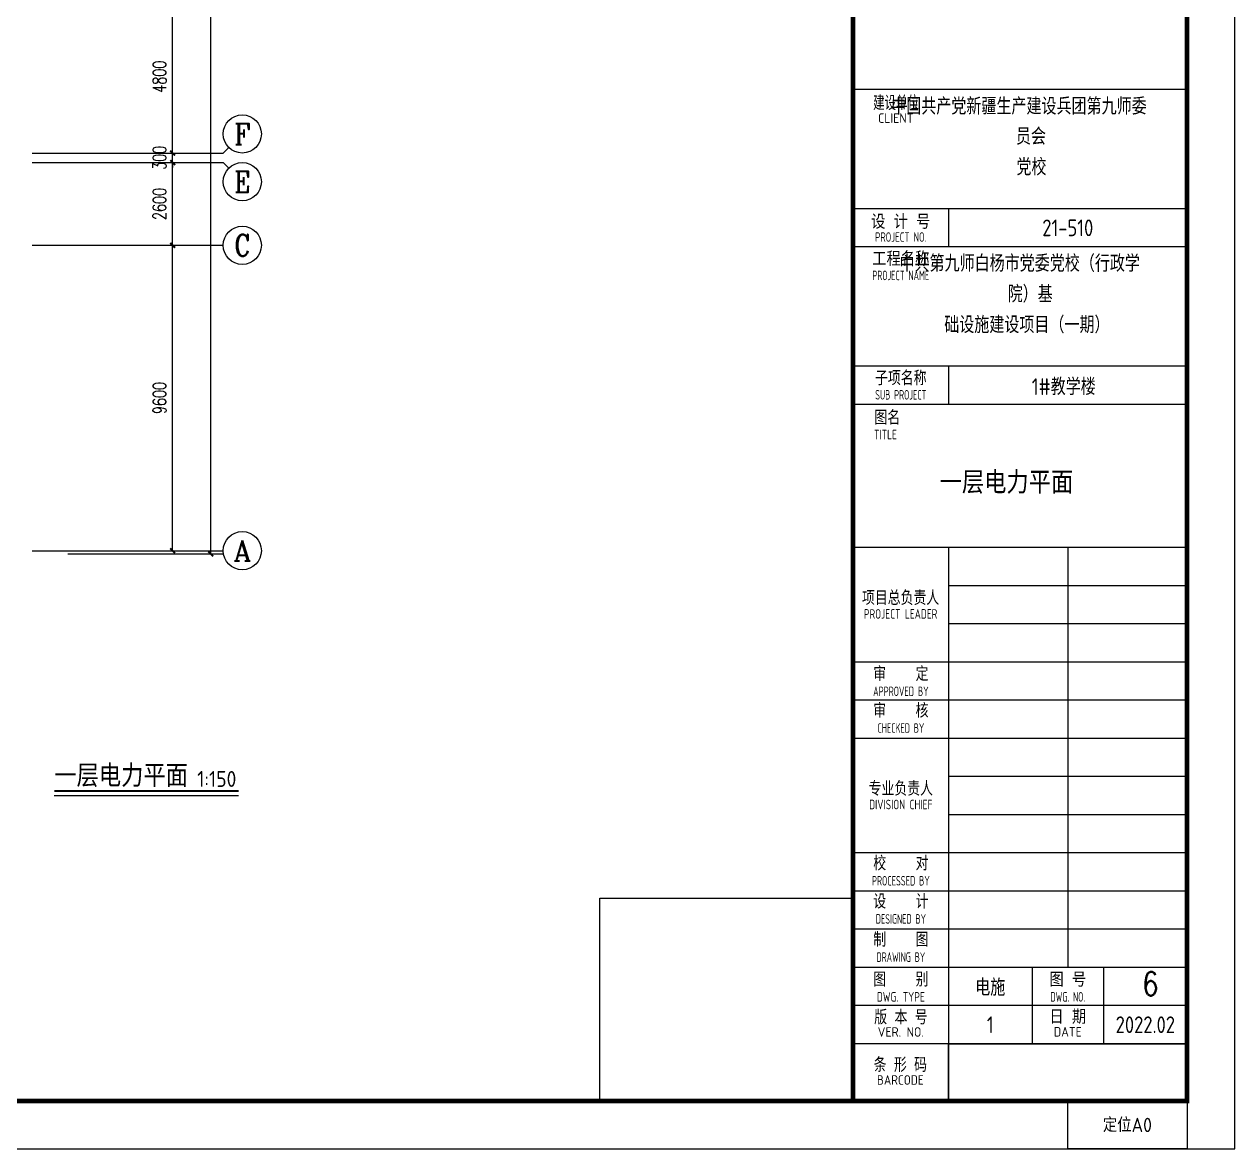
# Model space of a CAD drawing. Extents: x 0 to 302064749, y -59725395 to 1524223.
# Drawn here: x 219308713 to 223114450, y -11208410 to -7673307 of the extents above; entities that cross this region are included whole.
import ezdxf
from ezdxf.enums import TextEntityAlignment as Align

# ---------------------------------------------------------------- set-up
doc = ezdxf.new("R2010")
doc.units = 0
doc.header["$LTSCALE"] = 1000
for name, color, linetype in [('0-底图', 7, 'Continuous'), ('AXIS', 3, 'Continuous'), ('AXIS_TEXT', 7, 'Continuous'), ('BTTK', 7, 'Continuous'), ('PUB_TITLE', 4, 'Continuous'), ('SIG_TEXT', 7, 'Continuous'), ('TEL_SYMB', 3, 'Continuous')]:
    doc.layers.add(name, color=color, linetype=linetype)
doc.layers.add('条形码', color=7, linetype='Continuous', plot=False)
doc.layers.add('验收章', color=7, linetype='Continuous', plot=False)
doc.styles.add('_TCH_AXIS', font='COMPLEX', dxfattribs={"bigfont": 'GBCBIG'})
doc.styles.add('_TEL_DIM', font='simplex.shx', dxfattribs={"width": 0.8, "height": 3.5, "bigfont": 'gbcbig.shx'})
doc.styles.add('A_DIM_T3', font='simplex.shx', dxfattribs={"width": 0.7, "bigfont": 'gbcbig.shx'})
doc.styles.add('COMPLEX', font='COMPLEX')
doc.styles.add('HZ(TK)', font='geniso.shx', dxfattribs={"width": 0.9, "bigfont": 'hztxt.shx'})
doc.styles.get("Standard").update_dxf_attribs({"font": 'geniso.shx', "bigfont": 'hztxt.shx'})
doc.dimstyles.new('_TCH_ARCH&&150', dxfattribs={"dimtxt": 420, "dimasz": 150, "dimexe": 375, "dimexo": 450, "dimgap": 202.5, "dimtad": 1, "dimdec": 0, "dimzin": 0, "dimdsep": 46, "dimtxsty": 'A_DIM_T3', "dimblk": 'ARCHTICK', "dimcen": 0.09, "dimclrt": 7, "dimazin": 2, "dimtfac": 1, "dimtdec": 0, "dimtix": 1, "dimtmove": 2, "dimatfit": 3, "dimfxl": 150, "dimtolj": 1, "dimtzin": 0, "dimarcsym": 0})

# ---------------------------------------------------------------- blocks, each defined once
blk = doc.blocks.new('vhtemplate_2020年新竖式图框_A0')
at = {"layer": 'BTTK'}
for p, q in [((1179, 222), (1109, 222)), ((1179, 197), (1109, 197)), ((1129, 197), (1129, 189)), ((1179, 189), (1109, 189)), ((1179, 164), (1109, 164)), ((1109, 164), (1109, 156)), ((1129, 164), (1129, 156)), ((1179, 156), (1109, 156)), ((1179, 126), (1109, 126)), ((1129, 126), (1129, 10)), ((1154, 126), (1154, 38)), ((1179, 118), (1129, 118)), ((1179, 110), (1129, 110)), ((1179, 102), (1109, 102)), ((1179, 94), (1109, 94)), ((1179, 86), (1109, 86)), ((1179, 78), (1129, 78)), ((1179, 70), (1129, 70)), ((1179, 62), (1109, 62)), ((1179, 54), (1109, 54)), ((1179, 46), (1109, 46)), ((1179, 38), (1109, 38)), ((1146.5, 38), (1146.5, 22)), ((1161.5, 38), (1161.5, 22)), ((1179, 30), (1109, 30)), ((1179, 22), (1109, 22))]:
    blk.add_line(p, q, dxfattribs=at)
at = {"layer": 'PUB_TITLE', "color": 7}
blk.add_lwpolyline([(0, 0), (1189, 0), (1189, 841), (0, 841)], close=True, dxfattribs=at)
at = {"layer": 'PUB_TITLE', "const_width": 1}
blk.add_lwpolyline([(25, 10), (1179, 10), (1179, 831), (25, 831)], close=True, dxfattribs=at)
blk.add_lwpolyline([(1109, 10), (1109, 831)], dxfattribs=at)
at = {"layer": '条形码'}
blk.add_lwpolyline([(1129, 22), (1179, 22), (1179, 10), (1129, 10)], close=True, dxfattribs=at)
at = {"layer": '验收章'}
for points in [[(1109, 10), (1055.93, 10), (1055.93, 52.53), (1109, 52.53)], [(1154, 10), (1179, 10), (1179, 0), (1154, 0)]]:
    blk.add_lwpolyline(points, close=True, dxfattribs=at)
at = {"layer": 'BTTK', "style": 'HZ(TK)'}
for s, height, width, p in [('建设单位', 3, 0.8, (1118.01, 219.17)), ('PROJECT NO.', 2, 0.75, (1119, 191.07)), ('PROJECT NAME', 2, 0.65, (1119, 183.03)), ('子项名称', 3, 0.9, (1119, 161.52)), ('SUB PROJECT', 2, 0.65, (1119, 158.01)), ('项目总负责人', 3, 0.9, (1118.96, 115.45)), ('PROJECT LEADER', 2, 0.8, (1118.96, 112.09)), ('审    定', 3, 0.9, (1119.02, 99.52)), ('APPROVED BY', 2, 0.6, (1119.02, 95.87)), ('审    核', 3, 0.9, (1119.02, 91.83)), ('CHECKED BY', 2, 0.7, (1119.02, 88.18)), ('专业负责人', 3, 0.9, (1119, 75.48)), ('DIVISION CHIEF', 2, 0.8, (1119, 72.15)), ('校    对', 3, 0.9, (1119.02, 59.83)), ('PROCESSED BY', 2, 0.6, (1119.02, 56.17)), ('设    计', 3, 0.9, (1119.02, 51.83)), ('DESIGNED BY', 2, 0.7, (1119.02, 48.17)), ('制    图', 3, 0.9, (1119.02, 43.83)), ('DRAWING BY', 2, 0.7, (1119.02, 40.17)), ('图    别', 3, 0.9, (1119.02, 35.5)), ('DWG. TYPE', 2, 0.8, (1119.02, 31.84)), ('DWG. NO.', 2, 0.7, (1154, 31.84)), ('版 本 号', 3, 0.9, (1119.02, 27.57)), ('条 形 码', 3, 0.9, (1118.9, 17.6)), ('BARCODE', 2, 0.95, (1118.9, 14.42))]:
    blk.add_text(s, height=height, dxfattribs=dict(at, width=width)).set_placement(p, align=Align.MIDDLE_CENTER)
for s, height, p in [('CLIENT', 2, (1117.95, 215.99)), ('设 计 号', 3, (1119, 194.28)), ('工程名称', 3, (1119, 186.52)), ('图 号', 3, (1154, 35.46)), ('日 期', 3, (1154, 27.67)), ('VER. NO.', 2, (1119, 24.48)), ('DATE', 2, (1154, 24.52))]:
    blk.add_text(s, height=height, dxfattribs=at).set_placement(p, align=Align.MIDDLE_CENTER)
for s, height, width, p in [('图名', 3, 0.9, (1113.46, 153.22)), ('TITLE', 2, 0.8, (1113.4, 149.68))]:
    blk.add_text(s, height=height, dxfattribs=dict(at, width=width)).set_placement(p, align=Align.MIDDLE_LEFT)
at = {"layer": 'BTTK', "color": 4, "style": 'HZ(TK)', "width": 0.9}
for tag, p in [('合作单位', (1144, 743.5)), ('建设单位', (1144, 209.5)), ('工程名称', (1144, 176.5)), ('子项名称', (1154, 160)), ('图纸名称', (1144, 141))]:
    blk.add_attdef(tag, text='', height=3.5, dxfattribs=at).set_placement(p, align=Align.MIDDLE_CENTER)
for tag, p in [('注册证书号', (1156.5, 309.01)), ('注册印章号', (1156.5, 301.01)), ('设计号', (1154, 193)), ('图别', (1137.75, 34)), ('图号', (1170.25, 34)), ('版本号', (1137.75, 26)), ('日期', (1170.25, 26))]:
    blk.add_attdef(tag, text='', height=3.5, dxfattribs=at).set_placement(p, align=Align.MIDDLE)
at = {"layer": '验收章', "style": 'HZ(TK)'}
blk.add_text('定位A0', height=3, dxfattribs=at).set_placement((1166.5, 5), align=Align.MIDDLE_CENTER)
blk = doc.blocks.new('_ArchTick')
at = {"color": 0, "linetype": 'ByBlock', "const_width": 0.4}
blk.add_lwpolyline([(-0.5, -0.5), (0.5, 0.5)], dxfattribs=at)
blk = doc.blocks.new('*D1027')
at = {"layer": 'AXIS', "color": 0, "lineweight": -2, "transparency": 16777216}
for p, q in [((1176154, -52450), (1179829, -52450)), ((1179454, -62050), (1179454, -52450)), ((1176154, -62050), (1179829, -62050))]:
    blk.add_line(p, q, dxfattribs=at)
at = {"layer": 'Defpoints', "color": 0, "transparency": 16777216}
for p in [(1175704, -52450), (1179454, -52450), (1175704, -62050)]:
    blk.add_point(p, dxfattribs=at)
at = {"layer": 'AXIS', "color": 0, "lineweight": -2, "transparency": 16777216, "xscale": 150, "yscale": 150, "zscale": 150}
for p, rotation in [((1179454, -52450), 90), ((1179454, -62050), 270)]:
    blk.add_blockref('_ArchTick', p, dxfattribs=dict(at, rotation=rotation))
at = {"layer": 'AXIS', "color": 7, "transparency": 16777216, "insert": (1179041, -57250), "char_height": 420, "attachment_point": 5, "rotation": 90, "style": 'A_DIM_T3'}
blk.add_mtext('\\A1;9600', dxfattribs=at)
blk = doc.blocks.new('*D1028')
at = {"layer": 'AXIS', "color": 0, "lineweight": -2, "transparency": 16777216}
for p, q in [((1176154, -49850), (1179829, -49850)), ((1179454, -52450), (1179454, -49850)), ((1176154, -52450), (1179829, -52450))]:
    blk.add_line(p, q, dxfattribs=at)
at = {"layer": 'Defpoints', "color": 0, "transparency": 16777216}
for p in [(1175704, -49850), (1179454, -49850), (1175704, -52450)]:
    blk.add_point(p, dxfattribs=at)
at = {"layer": 'AXIS', "color": 0, "lineweight": -2, "transparency": 16777216, "xscale": 150, "yscale": 150, "zscale": 150}
for p, rotation in [((1179454, -49850), 90), ((1179454, -52450), 270)]:
    blk.add_blockref('_ArchTick', p, dxfattribs=dict(at, rotation=rotation))
at = {"layer": 'AXIS', "color": 7, "transparency": 16777216, "insert": (1179041, -51150), "char_height": 420, "attachment_point": 5, "rotation": 90, "style": 'A_DIM_T3'}
blk.add_mtext('\\A1;2600', dxfattribs=at)
blk = doc.blocks.new('*D1029')
at = {"layer": 'AXIS', "color": 0, "lineweight": -2, "transparency": 16777216}
for p, q in [((1179454, -49550), (1179454, -49400)), ((1176154, -49550), (1179829, -49550)), ((1176154, -49850), (1179829, -49850)), ((1179454, -49850), (1179454, -49550)), ((1179454, -49850), (1179454, -50000))]:
    blk.add_line(p, q, dxfattribs=at)
at = {"layer": 'Defpoints', "color": 0, "transparency": 16777216}
for p in [(1175704, -49550), (1175704, -49850), (1179454, -49550)]:
    blk.add_point(p, dxfattribs=at)
at = {"layer": 'AXIS', "color": 0, "lineweight": -2, "transparency": 16777216, "xscale": 150, "yscale": 150, "zscale": 150}
for p, rotation in [((1179454, -49550), 270), ((1179454, -49850), 90)]:
    blk.add_blockref('_ArchTick', p, dxfattribs=dict(at, rotation=rotation))
at = {"layer": 'AXIS', "color": 7, "transparency": 16777216, "insert": (1179041, -49700), "char_height": 420, "attachment_point": 5, "rotation": 90, "style": 'A_DIM_T3'}
blk.add_mtext('\\A1;300', dxfattribs=at)
blk = doc.blocks.new('*D1030')
at = {"layer": 'AXIS', "color": 0, "lineweight": -2, "transparency": 16777216}
for p, q in [((1176154, -44750), (1179829, -44750)), ((1179454, -49550), (1179454, -44750)), ((1176154, -49550), (1179829, -49550))]:
    blk.add_line(p, q, dxfattribs=at)
at = {"layer": 'Defpoints', "color": 0, "transparency": 16777216}
for p in [(1175704, -44750), (1179454, -44750), (1175704, -49550)]:
    blk.add_point(p, dxfattribs=at)
at = {"layer": 'AXIS', "color": 0, "lineweight": -2, "transparency": 16777216, "xscale": 150, "yscale": 150, "zscale": 150}
for p, rotation in [((1179454, -44750), 90), ((1179454, -49550), 270)]:
    blk.add_blockref('_ArchTick', p, dxfattribs=dict(at, rotation=rotation))
at = {"layer": 'AXIS', "color": 7, "transparency": 16777216, "insert": (1179041, -47150), "char_height": 420, "attachment_point": 5, "rotation": 90, "style": 'A_DIM_T3'}
blk.add_mtext('\\A1;4800', dxfattribs=at)
blk = doc.blocks.new('*D1049')
at = {"layer": 'AXIS', "color": 0, "lineweight": -2, "transparency": 16777216}
for p, q in [((1176154, 28250), (1181029, 28250)), ((1180654, -62150), (1180654, 28250)), ((1176154, -62150), (1181029, -62150))]:
    blk.add_line(p, q, dxfattribs=at)
at = {"layer": 'Defpoints', "color": 0, "transparency": 16777216}
for p in [(1175704, 28250), (1180654, 28250), (1175704, -62150)]:
    blk.add_point(p, dxfattribs=at)
at = {"layer": 'AXIS', "color": 0, "lineweight": -2, "transparency": 16777216, "xscale": 150, "yscale": 150, "zscale": 150}
for p, rotation in [((1180654, 28250), 90), ((1180654, -62150), 270)]:
    blk.add_blockref('_ArchTick', p, dxfattribs=dict(at, rotation=rotation))
at = {"layer": 'AXIS', "color": 7, "transparency": 16777216, "insert": (1180241, -16950), "char_height": 420, "attachment_point": 5, "rotation": 90, "style": 'A_DIM_T3'}
blk.add_mtext('\\A1;90400', dxfattribs=at)
blk = doc.blocks.new('_AXISO')
blk.add_circle((0, 0), 0.5)
at = {"layer": 'AXIS_TEXT', "style": 'COMPLEX', "width": 1.041667}
blk.add_attdef('A', text='', height=0.56, dxfattribs=at).set_placement((-0.25, -0.28), (0.25, -0.28), align=Align.FIT)
blk = doc.blocks.new('gfhjghj')
at = {"layer": 'AXIS'}
for p, q in [((1181218.2, -49374.2), (1181042.5, -49549.9)), ((1175042.5, -49549.9), (1181042.5, -49549.9)), ((1175042.5, -49849.9), (1181042.5, -49849.9)), ((1181218.2, -50025.7), (1181042.5, -49849.9)), ((1175042.5, -52449.9), (1181042.5, -52449.9)), ((1175042.5, -62049.9), (1181042.5, -62049.9))]:
    blk.add_line(p, q, dxfattribs=at)
ref = blk.add_blockref('_AXISO', (1181642.5, -48949.9), dxfattribs=dict(at, xscale=1200, yscale=1200, zscale=1200))
ref.add_attrib('A', 'F', dxfattribs={"layer": 'AXIS_TEXT', "height": 668.2, "style": '_TCH_AXIS'}).set_placement((1181388, -49284), (1181897, -49284), align=Align.FIT)
ref = blk.add_blockref('_AXISO', (1181642.5, -50449.9), dxfattribs=dict(at, xscale=1200, yscale=1200, zscale=1200))
ref.add_attrib('A', 'E', dxfattribs={"layer": 'AXIS_TEXT', "height": 668.2, "style": '_TCH_AXIS'}).set_placement((1181388, -50784), (1181897, -50784), align=Align.FIT)
ref = blk.add_blockref('_AXISO', (1181642.5, -52449.9), dxfattribs=dict(at, xscale=1200, yscale=1200, zscale=1200))
ref.add_attrib('A', 'C', dxfattribs={"layer": 'AXIS_TEXT', "height": 683.5, "style": '_TCH_AXIS'}).set_placement((1181398.4, -52791.7), (1181886.6, -52791.7), align=Align.FIT)
ref = blk.add_blockref('_AXISO', (1181642.5, -62049.9), dxfattribs=dict(at, xscale=1200, yscale=1200, zscale=1200))
ref.add_attrib('A', 'A', dxfattribs={"layer": 'AXIS_TEXT', "height": 637.8, "style": '_TCH_AXIS'}).set_placement((1181369.2, -62368.8), (1181915.8, -62368.8), align=Align.FIT)
for p1, p2, distance, picture, middle in [((1175703.7, -62149.9), (1175703.7, 28250.1), -4950, '*D1049', (1180241.2, -16949.9)), ((1175703.7, -49549.9), (1175703.7, -44749.9), -3750, '*D1030', (1179041.2, -47149.9)), ((1175703.7, -49849.9), (1175703.7, -49549.9), -3750, '*D1029', (1179041.2, -49699.9)), ((1175703.7, -52449.9), (1175703.7, -49849.9), -3750, '*D1028', (1179041.2, -51149.9)), ((1175703.7, -62049.9), (1175703.7, -52449.9), -3750, '*D1027', (1179041.2, -57249.9))]:
    dim = blk.add_aligned_dim(p1=p1, p2=p2, distance=distance, dimstyle='_TCH_ARCH&&150', dxfattribs=at)
    dim.commit()
    dim.dimension.update_dxf_attribs({"geometry": picture, "text_midpoint": middle})
blk = doc.blocks.new('1#教学楼-电提建筑结构')
at = {"layer": 'TEL_SYMB', "const_width": 70}
blk.add_lwpolyline([(2173130.5, -100386.4), (2178924.1, -100386.4)], dxfattribs=at)
at = {"layer": 'TEL_SYMB'}
blk.add_lwpolyline([(2173130.5, -100526.4), (2178924.1, -100526.4)], dxfattribs=at)
at = {"layer": '0-底图'}
ref = blk.add_blockref('vhtemplate_2020年新竖式图框_A0', (2031891.8, -111633), dxfattribs=dict(at, xscale=150, yscale=150, zscale=150))
ref.add_attrib('建设单位_001', '中国共产党新疆生产建设兵团第九师委', (2199439.7, -79123.9), dxfattribs={"layer": 'BTTK', "color": 4, "height": 525, "style": 'HZ(TK)', "width": 0.9})
ref.add_attrib('工程名称_001', '中共第九师白杨市党委党校（行政学', (2199700.2, -84064.2), dxfattribs={"layer": 'BTTK', "color": 4, "height": 525, "style": 'HZ(TK)', "width": 0.9})
ref.add_attrib('子项名称_001', '1#教学楼', (2203859, -87939.2), dxfattribs={"layer": 'BTTK', "color": 4, "height": 525, "style": 'HZ(TK)', "width": 0.9})
ref.add_attrib('设计号', '21-510', dxfattribs={"layer": 'BTTK', "color": 4, "height": 525, "style": 'HZ(TK)', "width": 0.9}).set_placement((2204991.8, -82683), align=Align.MIDDLE)
ref.add_attrib('图别', '电施', dxfattribs={"layer": 'BTTK', "color": 4, "height": 525, "style": 'HZ(TK)', "width": 0.9}).set_placement((2202554.3, -106533), align=Align.MIDDLE)
ref.add_attrib('版本号', '1', dxfattribs={"layer": 'BTTK', "color": 4, "height": 525, "style": 'HZ(TK)', "width": 0.9}).set_placement((2202554.3, -107733), align=Align.MIDDLE)
ref.add_attrib('日期', '2022.02', dxfattribs={"layer": 'BTTK', "color": 4, "height": 525, "style": 'HZ(TK)', "width": 0.9}).set_placement((2207429.3, -107733), align=Align.MIDDLE)
ref.add_attrib('建设单位_002', '员会', (2203361.9, -80071.9), dxfattribs={"layer": 'BTTK', "color": 4, "height": 525, "style": 'HZ(TK)', "width": 0.9})
ref.add_attrib('建设单位_003', '党校', (2203377.2, -81034.4), dxfattribs={"layer": 'BTTK', "color": 4, "height": 525, "style": 'HZ(TK)', "width": 0.9})
ref.add_attrib('工程名称_002', '院）基', (2203101.8, -85026.7), dxfattribs={"layer": 'BTTK', "color": 4, "height": 525, "style": 'HZ(TK)', "width": 0.9})
ref.add_attrib('工程名称_003', '础设施建设项目（一期）', (2201107.1, -85994.1), dxfattribs={"layer": 'BTTK', "color": 4, "height": 525, "style": 'HZ(TK)', "width": 0.9})
blk.add_blockref('gfhjghj', (997396.8, -30782), dxfattribs=at)
at = {"layer": '0-底图', "color": 7}
blk.add_text('一层电力平面', height=700, dxfattribs=at).set_placement((2200962.5, -91037.9))
at = {"layer": 'SIG_TEXT', "color": 0, "style": '_TEL_DIM', "width": 0.8}
blk.add_text('6', height=750, dxfattribs=at).set_placement((2207332.4, -106821.9))
at = {"layer": 'TEL_SYMB', "color": 7}
for s, height, p in [('一层电力平面', 700, (2173130.5, -100257.4)), ('1:150', 500, (2177623.7, -100257.4))]:
    blk.add_text(s, height=height, dxfattribs=at).set_placement(p)

msp = doc.modelspace()

# ---------------------------------------------------------------- block references
at = {"xscale": 100, "yscale": 100, "zscale": 100}
msp.add_blockref('1#教学楼-电提建筑结构', (2090275, -45113), dxfattribs=at)

doc.saveas('drawing.dxf')
